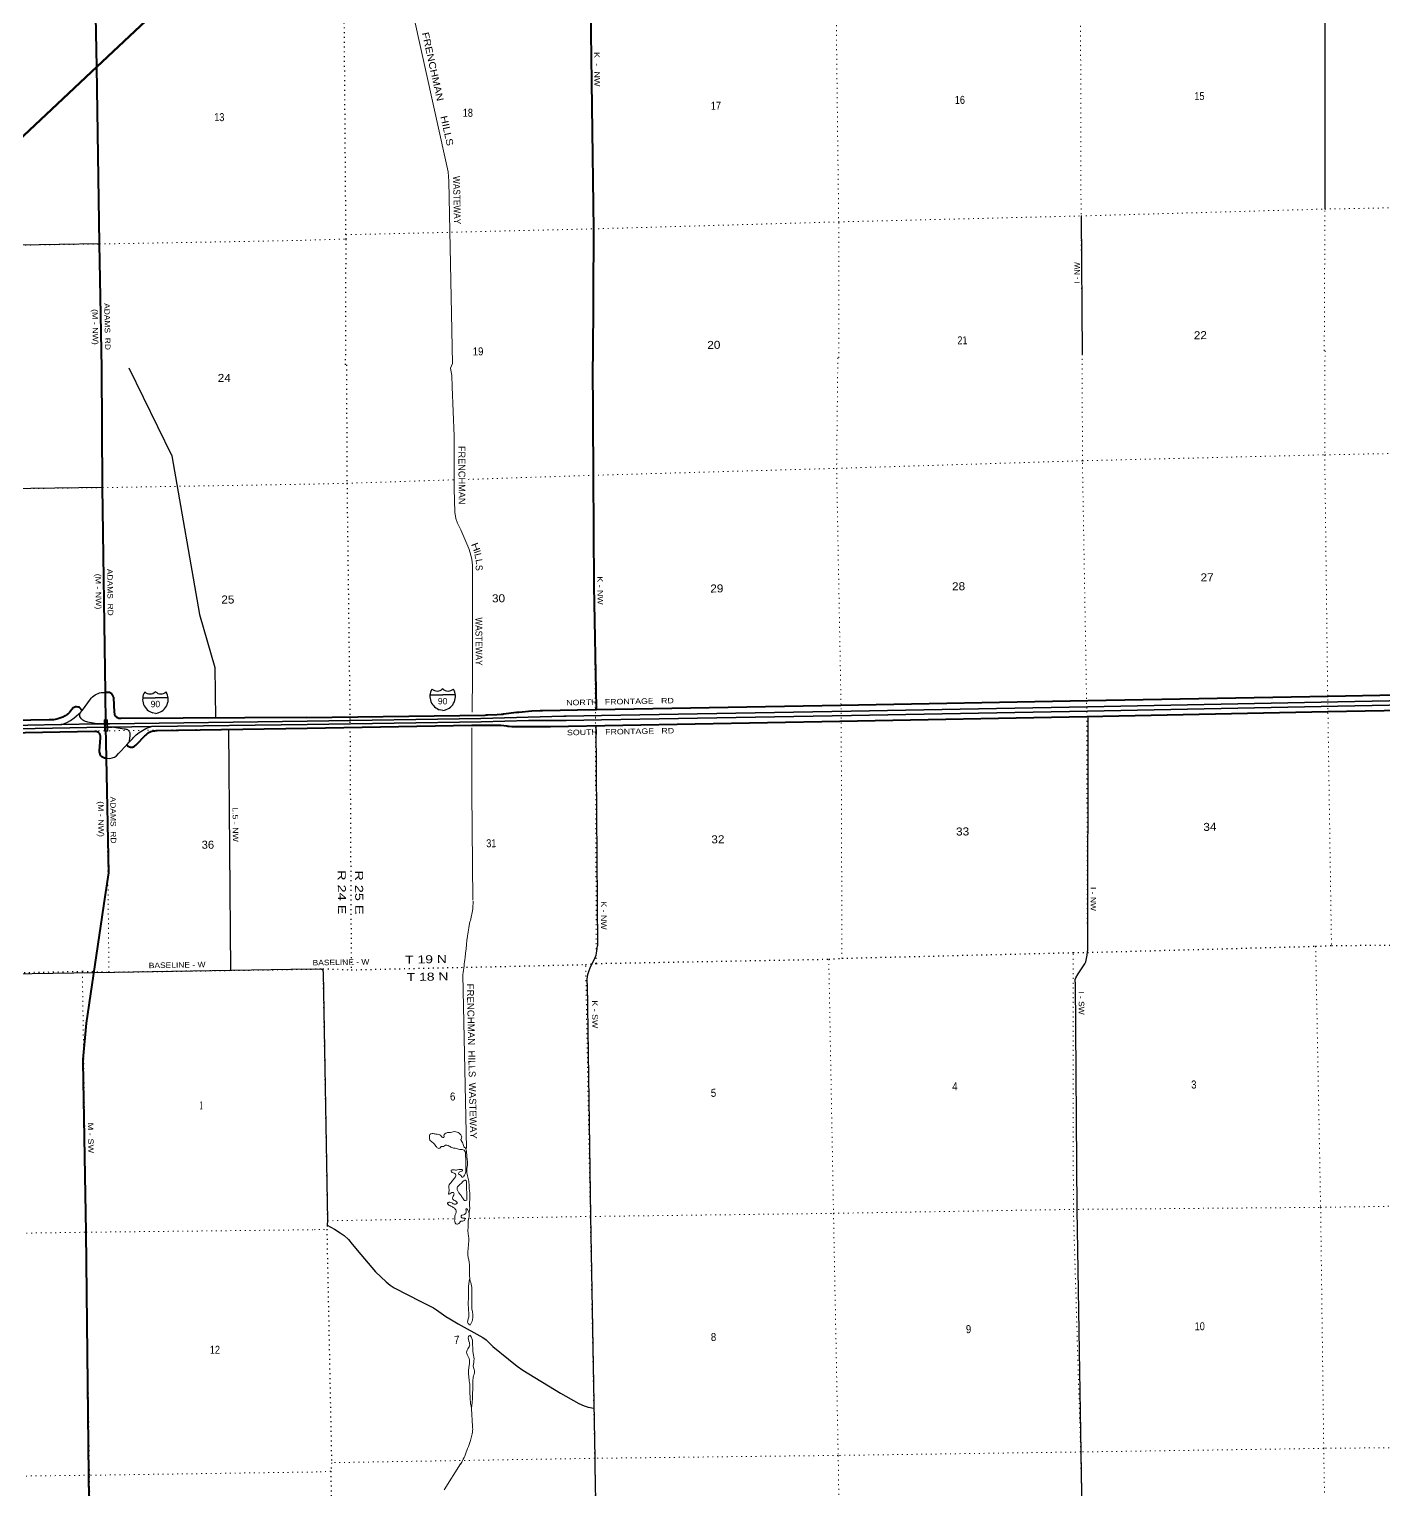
# Model space of a CAD drawing. Header units: feet. Extents: x 248627 to 501257, y -181930 to 5472.
# Drawn here: x 306705 to 336318, y -159945 to -128002 of the extents above; entities that cross this region are included whole.
import ezdxf
from ezdxf.enums import TextEntityAlignment as Align

# ---------------------------------------------------------------- set-up
doc = ezdxf.new("R2010")
doc.units = ezdxf.units.FT
doc.header["$LTSCALE"] = 70
doc.linetypes.add('DOTTED', pattern=[1.5, 0.3, -1.2])
doc.linetypes.add('MEDIUM_DASHED', pattern=[4.5, 3, -1.5])
for name, color, linetype, lineweight in [('15', 7, 'Continuous', 25), ('18', 7, 'Continuous', 35), ('19', 7, 'Continuous', 25), ('23', 7, 'Continuous', 70), ('26', 7, 'Continuous', 40), ('27', 7, 'Continuous', 40), ('29', 7, 'Continuous', 25), ('39', 7, 'Continuous', 13), ('41', 7, 'MEDIUM_DASHED', 13), ('55', 7, 'Continuous', 13), ('6', 7, 'DOTTED', 25), ('7', 7, 'DOTTED', 13)]:
    doc.layers.add(name, color=color, linetype=linetype, lineweight=lineweight)
doc.layers.add('30', color=7, linetype='Continuous')

msp = doc.modelspace()

# ---------------------------------------------------------------- linework, layer by layer
at = {"layer": '15'}
for p, q in [((315740.46, -142426.75), (315743.36, -142423.84)), ((315746.53, -142426.22), (315743.1, -142423.84)), ((309187.7, -142622.26), (309464.11, -142622.26)), ((309460.41, -142490.79), (309463.31, -142487.88)), ((309466.48, -142490.26), (309463.05, -142487.88)), ((315467.75, -142558.22), (315744.16, -142558.22)), ((309464.11, -142967.84), (309400.22, -142949.88)), ((309463.58, -142968.1), (309527.21, -142949.36)), ((315744.16, -142903.8), (315680.27, -142885.84)), ((315743.63, -142904.06), (315807.26, -142885.32))]:
    msp.add_line(p, q, dxfattribs=at)
for points in [[(309739.47, -142622.26), (309463.58, -142622.26), (309464.11, -142622.26)], [(316019.52, -142558.22), (315743.63, -142558.22), (315744.16, -142558.22)]]:
    msp.add_lwpolyline(points, dxfattribs=at)
for centre, radius, start, end in [((315770.38, -142593.32), 306.13, 148.44436, 254.43383), ((315621.78, -142310.72), 165.66, 227.34346, 315.81205), ((315865.47, -142310.72), 165.66, 224.18761, 312.69374), ((315716.87, -142593.32), 306.13, 283.08086, 31.62486), ((309490.33, -142657.36), 306.13, 148.44436, 254.43383), ((309341.73, -142374.76), 165.66, 227.34218, 315.81159), ((309585.42, -142374.76), 165.66, 224.18763, 312.69375), ((309436.82, -142657.36), 306.13, 283.08086, 31.62486)]:
    msp.add_arc(centre, radius, start, end, dxfattribs=at)
at = {"layer": '18'}
for p, q in [((307397.34, -143211.21), (308207.04, -143195.87)), ((308207.04, -143195.87), (308380.27, -143192.59))]:
    msp.add_line(p, q, dxfattribs=at)
for points in [[(312778, -143132.94), (316580.28, -143074.84), (318391.64, -143029.15), (318416.64, -143028.52), (318441.64, -143027.88), (319212.95, -143008.43), (324676.07, -142916.9), (329839.29, -142817.86), (335310.21, -142710.1), (341312.2, -142596.23), (342263.41, -142585.18), (344051.72, -142561.58)], [(312779.04, -143207.93), (316581.8, -143149.83), (317621.67, -143123.6), (317647.07, -143122.96), (317671.67, -143122.95), (318395.41, -143122.68), (318420.41, -143123.45), (318445.41, -143122.82), (319214.94, -143103.41), (324677.78, -143011.88), (329841.14, -142912.84), (335312.05, -142805.08), (341313.65, -142691.22), (342233.58, -142680.53), (342258.58, -142680.93), (342283.58, -142679.95), (342979.31, -142652.55), (343004.32, -142651.57), (343029.31, -142651.25), (343054.58, -142650.93)], [(293230.7, -143813.39), (293350, -143770.8), (293619.86, -143674.45), (293643.12, -143666.14), (293669.86, -143658.73), (293671.8, -143658.19), (294020.99, -143582.32), (294349.96, -143546.25), (294375.53, -143543.44), (294399.96, -143543.11), (294708.88, -143538.89), (297774.92, -143482.54), (303063.75, -143368.33), (308346.13, -143268.25), (308381.71, -143267.58)], [(294618.68, -143465.11), (294707.68, -143463.9), (297773.42, -143407.55), (303062.23, -143293.35), (307397.34, -143211.21)], [(308380.27, -143192.59), (308416.95, -143191.89), (308469.93, -143190.89), (312778, -143132.6)], [(308381.71, -143267.58), (308471.34, -143265.88), (308520.95, -143265.22)], [(308520.95, -143265.22), (309378.53, -143253.86), (312779.05, -143208.82)]]:
    msp.add_lwpolyline(points, dxfattribs=at)
at = {"layer": '19'}
msp.add_line((308835.9, -143653.92), (308892.12, -143593.77), dxfattribs=at)
for points in [[(307864.61, -142900.54), (307893.66, -142864.4), (308023.42, -142681.05), (308041.11, -142656.05), (308061.57, -142631.05), (308061.83, -142630.71), (308086.69, -142603.98), (308114.2, -142579.99), (308144.07, -142559.01), (308175.98, -142541.27), (308209.56, -142526.96), (308244.45, -142516.23), (308280.27, -142509.22), (308290.56, -142508.3), (308315.02, -142506.12), (308340.56, -142506.42), (308344.27, -142506.46), (308370.02, -142506.34)], [(307397.34, -143211.21), (307419.05, -143204.9), (307474.93, -143186.81), (307541.32, -143157.45), (307604.27, -143121.32), (307638.1, -143096.87), (307660.4, -143080.76), (307688.1, -143058.56), (307784.7, -142980.99), (307823.66, -142945.16)], [(308207.04, -143195.87), (308180.89, -143191.25), (307988.99, -143157.29), (307964.34, -143152.93), (307938.99, -143145.45), (307920.5, -143138.08), (307899.96, -143127.29), (307880.66, -143114.42), (307862.8, -143099.59), (307846.6, -143082.98), (307844.78, -143080.68), (307825.09, -143054.23), (307815.13, -143030.68), (307812.86, -143022.19), (307810.99, -143010.33), (307810.37, -142998.35), (307811, -142986.36), (307812.88, -142974.51), (307815.99, -142962.92), (307820.3, -142951.71), (307823.66, -142945.16)], [(307823.66, -142945.16), (307825.61, -142943.36), (307864.61, -142900.54)], [(308892.12, -143593.77), (308895.31, -143569.22), (308911.34, -143445.79), (308911.83, -143443.47), (308913.51, -143432.02), (308913.98, -143420.45), (308913.25, -143408.89), (308911.3, -143397.48), (308908.18, -143386.33), (308903.91, -143375.57), (308898.53, -143365.31), (308892.12, -143355.68), (308884.73, -143346.76), (308876.45, -143338.67), (308867.37, -143331.49), (308857.58, -143325.29), (308847.21, -143320.15), (308836.35, -143316.13), (308827.11, -143313.77), (308808.52, -143311.79), (308777.11, -143306.71), (308555.31, -143270.79), (308520.95, -143265.22)], [(308892.12, -143593.77), (308960.52, -143520.58), (308980.88, -143498.8), (309008.96, -143470.58), (309043.93, -143435.45), (309109.74, -143381.91), (309180.79, -143335.54), (309256.3, -143296.85), (309335.43, -143266.27), (309366.52, -143257.32), (309378.53, -143253.86)], [(308394.72, -143946.31), (308463.34, -143948.71), (308490.54, -143945.96), (308517.3, -143940.38), (308543.33, -143932.03), (308568.35, -143921.01), (308592.08, -143907.43), (308612.47, -143892.73), (308614.08, -143891.29), (308659.45, -143842.73), (308835.9, -143653.92)]]:
    msp.add_lwpolyline(points, dxfattribs=at)
at = {"layer": '23'}
for p, q in [((308180.35, -128826.78), (312525.06, -124744.79)), ((301061.84, -135512.6), (308180.35, -128826.78))]:
    msp.add_line(p, q, dxfattribs=at)
at = {"layer": '26'}
msp.add_line((308380.27, -143192.59), (308370.02, -142506.34), dxfattribs=at)
for points in [[(318895.69, -121667.71), (318969.63, -127005.6), (319037.74, -132371.53), (319023.7, -135266.95)], [(308180.35, -128826.78), (308155.48, -127337.83), (308137.65, -122050.37)], [(308291.92, -135415.05), (308245.04, -132698.74), (308180.35, -128826.78)], [(308370.02, -142506.34), (308305.74, -138014.83), (308291.92, -135415.05)], [(319104.45, -142879.15), (319103.74, -142842.13), (319052.27, -140175.81), (319040.56, -137755.71), (319023.7, -135266.94)], [(319104.45, -142879.15), (324448.78, -142785.46), (329849.36, -142682.8), (335103.16, -142586.41), (340372.99, -142485.74), (344049.43, -142410.67)], [(312776.97, -143057.88), (308715.77, -143079.35), (308691.34, -143079.43), (308665.77, -143075.6), (308662.46, -143074.84), (308650.21, -143070.64), (308638.47, -143065.19), (308627.36, -143058.54), (308617, -143050.77), (308607.52, -143041.95), (308599.01, -143032.2), (308591.56, -143021.6), (308585.26, -143010.29), (308580.18, -142998.38), (308580.16, -142998.3), (308574, -142973.79), (308572.51, -142948.3), (308553.21, -142619.81), (308551.99, -142613.56), (308548.15, -142599.55), (308542.86, -142586.01), (308536.18, -142573.1), (308528.19, -142560.96), (308518.98, -142549.72), (308508.64, -142539.5), (308497.29, -142530.42), (308485.06, -142522.58), (308472.07, -142516.06), (308458.47, -142510.93), (308444.41, -142507.26), (308394.27, -142506.65), (308370.02, -142506.34)], [(307864.61, -142900.54), (307804.98, -142838.35), (307786.65, -142829.72), (307772.63, -142825.4), (307739.21, -142822.17), (307719.81, -142824.32), (307702.56, -142829.72), (307684.23, -142837.27), (307669.14, -142846.98), (307607.69, -142918.91), (307587.41, -142942.81), (307561.26, -142967.91), (307547.09, -142980.96), (307537.56, -142988.05), (307512.76, -143006.5), (307487.56, -143020.42), (307441.68, -143044.57), (307375.69, -143070.92), (307307.3, -143090.22), (307237.27, -143102.27), (307191.37, -143105.29), (307177.66, -143106.2), (307141.37, -143106.84), (303546.83, -143170.39)], [(312776.97, -143057.88), (316675.48, -143000.71), (316700.48, -142999.53), (316725.48, -142998.73), (316936.7, -142991.98), (317025.77, -142982.16), (317060.31, -142978.36), (317075.77, -142976.42), (317361.28, -142940.55), (317371.35, -142939.28), (317411.28, -142935.18), (317691.45, -142906.42), (317878.63, -142903.93), (317904.08, -142903.59), (317928.63, -142903.09), (319078.25, -142879.61), (319104.45, -142879.15)], [(312780.16, -143289.53), (316383.73, -143222.41), (316701.43, -143219.41), (316727.7, -143219.16), (316751.43, -143219.71), (317011.9, -143225.73), (317146.2, -143239.87), (317171.2, -143242.31), (317196.2, -143244.89), (317254.19, -143250.87), (317281.56, -143251.34), (317321.4, -143252.04), (317331.56, -143252.06), (317618.21, -143252.77), (317643.21, -143253.41), (317668.21, -143253.29), (318048.37, -143251.44), (318074.81, -143251.31), (318098.37, -143250.89), (324429.83, -143136.11), (329822.34, -143031.56), (335094.12, -142926.84), (340424.3, -142825.25)], [(308394.72, -143946.31), (308383.44, -143946.32), (308367.3, -143944.84), (308351.4, -143941.68), (308335.92, -143936.88), (308321.03, -143930.48), (308306.88, -143922.57), (308295.45, -143914.48), (308270.16, -143890.35), (308259.14, -143865.63), (308253.99, -143851.51), (308248.36, -143829.01), (308245.11, -143806.05), (308244.28, -143782.88), (308260.39, -143503.05), (308261.84, -143477.93), (308261.76, -143453.05), (308261.58, -143451.03), (308259.52, -143440.57), (308256.38, -143430.38), (308252.18, -143420.58), (308246.99, -143411.27), (308240.85, -143402.55), (308233.83, -143394.53), (308226.02, -143387.28), (308217.49, -143380.89), (308208.33, -143375.42), (308198.66, -143370.94), (308192.59, -143368.87), (308166.99, -143363.74), (308142.59, -143364.17), (303552.27, -143445.34)], [(308394.72, -143946.31), (308381.71, -143267.58), (308380.27, -143192.59)], [(308835.9, -143653.92), (308846.27, -143665.41), (308856.6, -143674.58), (308867.84, -143682.62), (308879.85, -143689.45), (308892.51, -143694.98), (308905.68, -143699.16), (308919.21, -143701.93), (308932.96, -143703.28), (308946.78, -143703.19), (308960.51, -143701.65), (308974, -143698.68), (308987.11, -143694.32), (308999.69, -143688.61), (309009.18, -143683.04), (309039.19, -143658.19), (309058.54, -143638.33), (309233.3, -143458.95), (309250.91, -143440.88), (309283.3, -143410.91), (309305.67, -143393.87), (309332.24, -143377.72), (309360.36, -143364.43), (309389.71, -143354.15), (309419.98, -143347), (309450.83, -143343.05), (309454.06, -143342.98), (309479.06, -143340.53), (309504.06, -143340), (312780.16, -143289.53)], [(308081.5, -164945.84), (308081.47, -164943.9), (308011.05, -159627.16), (307948.62, -154308.25), (307887.33, -150585.86), (307886.61, -150542.44), (307887.21, -150535.86), (307959.29, -149740.45), (308363.49, -146979.86), (308445.59, -146451.06), (308394.72, -143946.31)]]:
    msp.add_lwpolyline(points, dxfattribs=at)
at = {"layer": '29'}
for p, q in [((329699.29, -132085.6), (329724.63, -135114.24)), ((329848.58, -143037.2), (329842.11, -148167.81)), ((311058.22, -143312.02), (311104, -148588.05)), ((319089.6, -143237.85), (319128.73, -148051.64)), ((312852.61, -148556.39), (313060.21, -148550.43))]:
    msp.add_line(p, q, dxfattribs=at)
for points in [[(334900.67, -118591.16), (334919.24, -121286.08), (334980.6, -124102.85), (335025.4, -126258.39), (335031, -126609.66), (335031.71, -131935.17)], [(308245.04, -132698.74), (302942.8, -132779.8), (300326.6, -132808.62), (300247.53, -122160.74)], [(308882.77, -135407.02), (309821, -137331.05), (310424, -140802.05), (310760, -141963.05), (310778.47, -143069.59)], [(298260.85, -138157.67), (303062.45, -138091.92), (308311.77, -138014.72)], [(318903.52, -148874.6), (318904.7, -148777.81), (318917.96, -148678.34), (318944.47, -148589.92), (318970.98, -148532.45), (319074.82, -148302.55), (319099.12, -148249.5), (319107.96, -148209.71), (319116.79, -148161.08), (319128.73, -148051.64)], [(329574.45, -148842.41), (329574.55, -148782.26), (329583.39, -148749.1), (329638.62, -148662.89), (329784.43, -148444.06), (329806.53, -148397.63), (329821.99, -148326.9), (329833.04, -148251.74), (329842.11, -148167.81)], [(312852.62, -148556.6), (308129, -148638.05), (303135, -148719.05), (297819, -148775.05), (292503, -148862.05), (291950, -148856.05), (289124, -148940.05), (287699, -148954.05)], [(313060.21, -148550.43), (313079.81, -148552.35), (313094.93, -148555.92), (313105.31, -148560.66), (313115.09, -148570.16), (313121.33, -148582.62), (313124.58, -148596.26), (313128.06, -148631.47)], [(313128.06, -148631.47), (313222.58, -154053.81), (313221.55, -154156.37), (313375.76, -154244.63)], [(329574.45, -148842.41), (329609.85, -153811.31), (329696.56, -159119.71), (329785.24, -164426.06), (329874.2, -169750.53), (329909.47, -173489.15), (329937.9, -174457.23), (329954.48, -175032.85), (329950.59, -175177.89), (329935.52, -175518.41), (329928.69, -175601.07), (329895.77, -175823.06)], [(318903.52, -148874.6), (318972.86, -153961.77), (319069.53, -159263.97), (319071.77, -159414.96), (319162.51, -164588.39), (319254.89, -169872.54), (324527.3, -169810.09), (329871.98, -169736.47)], [(313375.76, -154244.63), (313505.67, -154323.96), (313589.62, -154383.65), (313686.3, -154474.28), (313768.58, -154571.54), (313951.41, -154801.43), (314278.39, -155181.64), (314505.39, -155398.27), (314595.97, -155471.22), (314684.91, -155526.48), (315268.17, -155827.11), (315542.12, -155968.58), (315605.64, -156006.16), (315816.08, -156154.26), (315899.48, -156209.53), (316081.2, -156313.42), (316620.27, -156614.04), (316691.53, -156667.1), (316841.2, -156808.57), (317185.86, -157091.51), (317372, -157241.84), (317495.16, -157330.25), (318317.03, -157834.24), (318723.54, -158055.29), (318838.98, -158111.67), (318921.83, -158137.09), (319051.2, -158162.84)]]:
    msp.add_lwpolyline(points, dxfattribs=at)
at = {"layer": '39'}
for p, q in [((316184.53, -148682.57), (316264.98, -152482.92)), ((316263.59, -153203.79), (316271.6, -153608.39)), ((316371.5, -158177.62), (316395.21, -158555.8)), ((316133.78, -159379.31), (315779.98, -159942.47))]:
    msp.add_line(p, q, dxfattribs=at)
for points in [[(314253.34, -123236.88), (314258.63, -123241.91), (314278.92, -123273.34), (314288.73, -123310.17), (314296.09, -123342.09), (314289.83, -123402.84), (314232.29, -123631.82), (314231.14, -123695.17), (314260.44, -123876.25), (315863.67, -131117.41), (315879.04, -131326.76), (315961.93, -135312.61)], [(315961.93, -135312.61), (315917.47, -135411.34), (315942.07, -135578.09), (315953.78, -135825.57), (315991.87, -136902.24), (315994.82, -138051.93), (316006.48, -138567.22)], [(316006.48, -138567.22), (316031.61, -138703.62), (316068.55, -138807.41), (316142.43, -138952.41), (316314.39, -139361.22), (316347, -139457.08), (316372.58, -139560.85), (316387.35, -139646.33)], [(316387.35, -139646.33), (316392.47, -139737.13), (316397.93, -141766.8), (316399.31, -142131.24), (316387.02, -142937.79)], [(316381.84, -143278.1), (316377.89, -143537.02), (316380.99, -144696.77), (316401.81, -147052.31)]]:
    msp.add_lwpolyline(points, dxfattribs=at)
for points in [[(316410.15, -147072.31), (316393.17, -147284), (316332.89, -147560.77), (316235.21, -148301.24), (316182.43, -148676.56)], [(316266.91, -152476.85), (316236.52, -152463.22), (316212.21, -152451.51), (316201.64, -152417.44), (316182.79, -152367.39), (316166.11, -152327.38), (316143.38, -152287.45), (316153.11, -152265.15), (316150.06, -152194.73), (316127.48, -152164.87), (316082.72, -152131.32), (315973.83, -152114.86), (315911.65, -152127.9), (315833.33, -152137.15), (315793.39, -152157.89), (315767.72, -152190.5), (315778.35, -152228.6), (315748.32, -152239.12), (315701.46, -152199.57), (315658.86, -152176.06), (315594.32, -152164.96), (315513.71, -152156.13), (315465.7, -152174.98), (315452.42, -152229.55), (315465.48, -152295.8), (315534.76, -152355.14), (315596.18, -152426.69), (315645.2, -152476.28), (315679.4, -152475.76), (315711.05, -152439.03), (315763.29, -152434.21), (315807.18, -152409.37), (315861.61, -152416.6), (315946.78, -152461.61), (316013.4, -152476.7), (316118.38, -152501.27), (316213.19, -152517.94), (316240, -152561.83), (316242.87, -152620.18), (316248.12, -152702.66), (316247.24, -152779.18), (316250.36, -152853.64), (316249.72, -152946.27), (316244.73, -153016.82), (316207.52, -153085.85), (316185.75, -153110.34), (316153.27, -153090.71), (316136.76, -153062.77), (316090.17, -153041.33), (316117.59, -152990.57), (316165.71, -152979.77), (316177.42, -152955.43), (316128.88, -152938.05), (316070.69, -152949.01), (315974.11, -152948.47), (315931.96, -152955.15), (315934.48, -152989.34), (316011.54, -153030.45), (316032.46, -153084.5), (315997, -153135.38), (315925.9, -153225.06), (315898.16, -153253.67), (315879.26, -153336.52), (315884.33, -153406.92), (315875.38, -153481.55), (315943.26, -153446.29), (315983.46, -153443.66), (315984.36, -153504.05), (315966.82, -153542.58), (315961.26, -153574.88), (316006.14, -153616.48), (316061.32, -153674.03), (316029.49, -153698.67), (315958.76, -153677.61), (315882, -153656.63), (315852.06, -153673.2), (315901.2, -153730.84), (315976.2, -153767.95), (316019.03, -153807.57), (316040.1, -153871.68), (316018.84, -153930.4), (316006.34, -154037.3), (316015.43, -154107.64), (316050.04, -154135.3), (316109.94, -154104.18), (316137.66, -154073.56), (316217.88, -154056.22), (316229.29, -154011.75), (316174.86, -154004.53), (316145.92, -153952.62), (316195.91, -153931.72), (316241.79, -153904.84), (316254.89, -153838.19), (316258.28, -153795.86), (316274.49, -153803.66), (316290.94, -153827.57), (316319.14, -153889.55)], [(316244.87, -152483.23), (316261.77, -152537.34), (316271.21, -152631.83), (316280.66, -152726.32), (316284.46, -152847.08), (316270.37, -152982.2), (316296.39, -153108.65), (316316.28, -153229.16), (316323.15, -153285.44), (316326.32, -153363.92), (316340.96, -153536.86), (316334.02, -153611.47), (316329.86, -153738.38), (316334.84, -153802.74), (316327.33, -153839.1), (316319.36, -153980.17), (316302.45, -154060.97), (316298.47, -154199.96), (316295.91, -154298.67), (316309.59, -154407.19), (316313.15, -154511.84), (316297.65, -154687.26), (316293.67, -154826.25), (316315.1, -154914.52), (316328.44, -155135.81), (316331.52, -155208.25), (316339.55, -155343.03), (316375.87, -155485.44), (316380.15, -155638.4), (316381.13, -155704.84), (316383.32, -155988.71), (316398.97, -156230.1), (316342.44, -156346.1)], [(316271.6, -153608.39), (316221.43, -153617.21), (316188.68, -153579.46), (316157.73, -153527.58), (316108.47, -153461.88), (316075.42, -153404), (316060.45, -153343.82), (316085.97, -153301.14), (316127.68, -153264.26), (316161.39, -153231.53), (316195.05, -153194.77), (316228.95, -153174.12), (316253.24, -153183.81), (316263.5, -153197.75)], [(316329.41, -155337.15), (316306.36, -155546.91), (316306.76, -155710), (316303, -155863.09), (316311.54, -156032.09), (316313.48, -156162.94), (316301.57, -156310.12), (316339.14, -156336.22)], [(316339.14, -156570.25), (316309.77, -156591.89), (316329.99, -156734.54), (316325.18, -156817.17), (316268.28, -156914.69), (316293.88, -157012.96), (316322.91, -157070.91), (316321.24, -157230.01), (316310.05, -157425.49), (316326.28, -157570.22), (316338.19, -157694.88), (316335.36, -157775.46), (316345.7, -157930.35), (316351.39, -158043.02), (316368.83, -158133.36), (316377.5, -158175.51)], [(316339.14, -156560.36), (316382.84, -156635.07), (316399.1, -156781.81), (316411.81, -156960.82), (316428.34, -157125.68), (316414.39, -157270.87), (316441.92, -157363.07), (316424.8, -157429.78), (316406.32, -157540.81), (316406.16, -157665.65), (316398.22, -157808.73), (316394.24, -157947.73), (316385.86, -158060.61), (316371.5, -158177.62)], [(316395.21, -158555.8), (316400.21, -158622.17), (316384.05, -158753.3), (316351.55, -158868.57), (316289.75, -159042.68), (316227.8, -159206.72), (316159.37, -159340.66), (316135.82, -159381.29)]]:
    msp.add_spline(points, degree=3, dxfattribs=at)
at = {"layer": '55'}
for p, q in [((308417.89, -143104.07), (308422.57, -143354.03)), ((308422.57, -143354.03), (308347.59, -143355.43))]:
    msp.add_line(p, q, dxfattribs=at)
msp.add_lwpolyline([(308347.59, -143355.43), (308342.91, -143105.48), (308417.89, -143104.07)], dxfattribs=at)
msp.add_lwpolyline([(308410.04, -143112.21), (308351.05, -143113.32), (308355.43, -143347.28), (308414.42, -143346.18)], close=True, dxfattribs=at)
at = {"layer": '6'}
for points in [[(313622.45, -135342.11), (313632.39, -132590.06), (313629.31, -132497.02), (313588.94, -127286.43), (313586.25, -127163.67), (313558.2, -121995.28), (313543.09, -121810.19), (313508, -116458.69), (313444.77, -111121.41), (313430.31, -105860.38), (313375.14, -100521.05), (313297.9, -95199.94), (313255.79, -89996.45)], [(313639.09, -135341.89), (313651.14, -137932.7), (313716.38, -143150.82), (313744.41, -148572.87)], [(312853.33, -148556.38), (313126.38, -148548.09), (313744.41, -148572.87), (318869.18, -148458.32), (319102.22, -148434.62), (324185.04, -148340.84), (324474.46, -148320.31), (329526.66, -148196.8), (329838.44, -148192.03), (334828.11, -148057.39), (335173.94, -148042.04), (340130.84, -148004.55), (340474.63, -147987.22), (344133.11, -147920.3)], [(286444.02, -148931.46), (286644.33, -148928.73), (287220.45, -148919.37), (291942.18, -148864.65), (292496.97, -148851.71), (297257.72, -148780.1), (297826.5, -148762.87), (302537.47, -148716.38), (303128.49, -148704.74), (307866.57, -148605.41), (308448.13, -148624.14), (312857.04, -148557.44)], [(313126.38, -148548.09), (313224.2, -154063.71), (313210.82, -154247.15), (313314.63, -159351.92), (313297.29, -159539.44), (313381.28, -164664.65), (313373.84, -164841.95), (313449.7, -169961.25), (313454.72, -170164.54), (313539.48, -174774.98)]]:
    msp.add_lwpolyline(points, dxfattribs=at)
at = {"layer": '7'}
for p, q in [((312633.41, -132621.32), (313632.39, -132590.06)), ((308346.95, -143346.02), (308155.37, -143348.85)), ((308448.13, -148624.14), (308386.81, -143106.47)), ((312780.16, -143289.53), (308421.31, -143344.87)), ((312931.82, -154256.33), (313210.82, -154247.15)), ((313226.91, -154060.96), (316009.04, -154015.86)), ((313297.29, -159539.44), (313003.46, -159554.46))]:
    msp.add_line(p, q, dxfattribs=at)
for points in [[(318559.52, -89450.06), (318557.4, -89795.84), (318582.04, -95065.83), (318691.51, -100384.78), (318811.01, -105697.63), (318817.73, -111017.07), (318822.24, -116302.3), (318895.69, -121667.71), (318971.06, -127014.99), (319036.39, -132368.36), (319023.7, -135266.95)], [(324403.15, -135190.82), (324401.17, -132241.92), (324337.91, -126898.6), (324238.33, -121545.4), (324201.05, -116161.7), (324140.21, -110892.84), (324116.27, -105763.41)], [(329547.21, -115407.2), (329552.3, -116141.99), (329598.96, -121396.83), (329686.59, -126776.26), (329699.29, -132085.6), (329724.63, -135114.24)], [(308291.92, -135415.05), (308245.04, -132698.74), (308155.48, -127337.83), (308137.65, -122050.37), (308054.37, -116574.54)], [(335016.35, -135036.86), (335031.71, -131935.17), (335029.14, -126637.85), (334917.48, -121284.7), (334908.95, -118216.22)], [(313629.31, -132497.02), (319036.39, -132368.36), (324399.01, -132215.76), (329699.29, -132085.6), (335031.71, -131935.17), (340376.48, -131834.98), (341091.37, -131822.37)], [(295110.44, -132867.94), (297628.15, -132840.89), (302942.8, -132779.8), (308245.04, -132698.74), (312633.41, -132621.32)], [(329838.44, -148192.03), (329823.79, -142858.37), (329729.42, -137439.34), (329724.63, -135114.24)], [(335033.16, -135036.61), (335026.99, -137310.06), (335093.45, -142745.63), (335173.94, -148042.04)], [(308386.81, -143106.47), (308307.99, -138026.86), (308291.92, -135415.05)], [(319102.22, -148434.62), (319083.01, -143064.78), (319034.55, -137757.81), (319023.7, -135266.95)], [(324382.53, -135191.1), (324355.94, -137606.02), (324455.28, -142952.49), (324472.81, -148394.64)], [(316300.24, -137846.64), (319034.55, -137757.81), (324355.94, -137606.02), (329729.42, -137439.34), (335026.99, -137310.06), (340371.22, -137206.25), (342752.62, -137152.59)], [(287043.05, -138326.88), (287127.45, -138323.2), (292358.4, -138232.27), (297690.38, -138165.51), (303018.3, -138096.82), (308307.99, -138026.86), (312711.86, -137953.09)], [(312711.86, -137953.09), (313651.14, -137932.7), (316042.57, -137855.01)], [(329799.2, -164417.79), (329690.49, -159117.78), (329531.4, -153812.51), (329526.66, -148196.8)], [(334828.11, -148057.39), (334936.87, -153768.16), (335004.91, -159038.59), (335095.81, -164359), (335170.39, -169663.56), (335257.27, -174984.04), (335329.57, -180270.51)], [(319305.65, -174087.32), (319236.84, -169876.84), (319156.41, -164584.45), (319067.4, -159255.95), (318970.94, -153967.84), (318869.18, -148458.32)], [(324185.04, -148340.84), (324287.51, -153898.68), (324390.1, -159192.74), (324474.64, -164491.1), (324545.28, -169801.76), (324625.86, -175104.21), (324654.8, -177731.7)], [(308337.04, -181221.52), (308316.09, -180853.42), (308219.69, -175545.24), (308165.26, -170224.16), (308103.23, -164925.37), (308021.1, -159626.97), (307952.72, -154312.2), (307866.57, -148605.41)], [(316231.81, -154012.25), (318970.94, -153967.84), (324287.51, -153898.68), (329531.4, -153812.51), (334936.87, -153768.16), (340253.24, -153684.91), (344218.91, -153610.85)], [(288406.04, -154575.97), (292009.83, -154551.68), (297317.53, -154477.35), (302653.18, -154392.41), (307952.72, -154312.2), (312928.02, -154257.65)], [(344299.76, -158953.56), (340317.73, -158987.61), (335004.91, -159038.59), (329690.49, -159117.78), (324390.1, -159192.74), (319067.4, -159255.95), (313314.63, -159351.92)], [(313002.72, -159554.43), (308021.1, -159626.97), (302729.28, -159690.92), (297395.88, -159787.9), (292083.14, -159912.63), (286787.89, -159904.22), (285560.81, -159914.37)]]:
    msp.add_lwpolyline(points, dxfattribs=at)

# ---------------------------------------------------------------- texts
at = {"layer": '15'}
for p in [(309463.22, -142830.37), (315743.27, -142766.33)]:
    msp.add_text('90', height=140, dxfattribs=at).set_placement(p, align=Align.CENTER)
at = {"layer": '27'}
for s, rotation, width, p in [('K  -  NW', 270.6, 1.25, (319054.61, -128499.67)), ('(M - NW)', 271.147, 1.2, (308081.11, -134123.82)), ('ADAMS  RD', 271.147, 1.15, (308343.39, -133992.61)), ('ADAMS  RD', 270.889, 1.15, (308407.07, -139804.17)), ('(M - NW)', 270.889, 1.2, (308151.46, -139910.74)), ('K - NW', 270.523, 1.2, (319124.73, -139967.46)), ('NORTH   FRONTAGE   RD', 1.17, 1.2, (318444.54, -142790.95)), ('SOUTH   FRONTAGE   RD', 1.039, 1.2, (318462.44, -143444.53)), ('(M - NW)', 270.625, 1.2, (308210.03, -144886.36)), ('ADAMS  RD', 270.625, 1.15, (308476.24, -144785.32)), ('M - SW', 270.865, 1.25, (307986.56, -151916.12))]:
    msp.add_text(s, height=120, rotation=rotation, dxfattribs=dict(at, width=width)).set_placement(p)
at = {"layer": '30'}
msp.add_text('I - NW', height=120, rotation=89.392, dxfattribs=at).set_placement((329673.52, -133333.26), align=Align.CENTER)
for s, rotation, width, p in [('L.5 - NW', 270.625, 1.2, (311149.54, -145016.38)), ('I - NW', 269.928, 1.15, (329908.37, -146762.19)), ('K - NW', 269.928, 1.2, (319207.35, -147073.82)), ('BASELINE - W', 0.996, 1.15, (309319.42, -148537.67)), ('BASELINE - W', 0.996, 1.15, (312900.78, -148477.7)), ('I - SW', 270.408, 1.15, (329645.87, -149042.1)), ('K - SW', 270.408, 1.2, (319011.59, -149242.44))]:
    msp.add_text(s, height=120, rotation=rotation, dxfattribs=dict(at, width=width)).set_placement(p)
at = {"layer": '39'}
for s, rotation, width, p in [('H', 291.314, 1.3, (316396.04, -139351.75)), ('L', 283.843, 1.1, (316448.59, -139537.79)), ('S', 273.227, 0.95, (316466.59, -139785.5))]:
    msp.add_text(s, height=150, rotation=rotation, dxfattribs=dict(at, width=width)).set_placement(p, align=Align.CENTER)
for s, rotation, p in [('I', 288.789, (316430.56, -139454.3)), ('L', 279.806, (316470.23, -139656.73))]:
    msp.add_text(s, height=150, rotation=rotation, dxfattribs=at).set_placement(p, align=Align.CENTER)
at = {"layer": '41'}
for s, rotation, width, p in [('FRENCHMAN     HILLS', 282.484, 1.2, (315289.29, -128083.9)), ('WASTEWAY', 271.191, 0.9, (315970.26, -131214.14)), ('FRENCHMAN  HILLS  WASTEWAY', 271.213, 1.05, (316271.62, -148876.93))]:
    msp.add_text(s, height=150, rotation=rotation, dxfattribs=dict(at, width=width)).set_placement(p)
msp.add_text('FRENCHMAN', height=150, rotation=270.147, dxfattribs=at).set_placement((316089.54, -137756.43), align=Align.CENTER)
at = {"layer": '41', "width": 0.9}
msp.add_text('WASTEWAY', height=150, rotation=270.286, dxfattribs=at).set_placement((316461.57, -141393.04), align=Align.CENTER)
at = {"layer": '6'}
for s, rotation, width, p in [('R 24 E', 270.296, 1.35, (313449.93, -146394.35)), ('R 25 E', 270.296, 1.35, (313828.54, -146399.2)), ('T 19 N', 1.28, 1.3, (314924.78, -148441.14)), ('T 18 N', 1.28, 1.3, (314959.03, -148821.35))]:
    msp.add_text(s, height=175, rotation=rotation, dxfattribs=dict(at, width=width)).set_placement(p)
at = {"layer": '7'}
for s, width, p in [('17', 0.85, (321606.62, -129762.8)), ('16', 0.85, (326940.36, -129634.28)), ('15', 0.85, (332177.35, -129551.28)), ('13', 0.85, (310750.09, -130012.5)), ('18', 0.85, (316183.35, -129916.73)), ('24', 1.1, (310826.22, -135715.77)), ('25', 1.1, (310904.65, -140561.69)), ('36', 1.05, (310474.03, -145924.85)), ('1', 0.4, (310431.84, -151626.25)), ('10', 0.85, (332183.96, -156455.57)), ('12', 0.85, (310654.36, -156969.68))]:
    msp.add_text(s, height=175, dxfattribs=dict(at, width=width)).set_placement(p)
for s, width, p in [('21', 0.85, (326997.25, -134895.25)), ('22', 1.1, (332165.78, -134783.23)), ('19', 0.9, (316401.64, -135137.39)), ('20', 1.1, (321529.79, -134995.16)), ('27', 1.1, (332314.1, -140078.62)), ('29', 1.1, (321595.33, -140321.91)), ('28', 1.1, (326880.43, -140274.05)), ('30', 1.1, (316823.16, -140537.55)), ('32', 1.1, (321617.99, -145808.49)), ('33', 1.1, (326968.7, -145637.38)), ('34', 1.1, (332374.09, -145535.75)), ('31', 0.85, (316697.49, -145893.55)), ('4', 0.9, (326884.58, -151210.28)), ('3', 0.9, (332108, -151169.63)), ('6', 0.9, (315905.06, -151432.11)), ('5', 0.9, (321607.24, -151351.78)), ('8', 0.9, (321607.95, -156691.25)), ('9', 0.9, (327183.01, -156519.72)), ('7', 0.9, (315993.56, -156753.75))]:
    msp.add_text(s, height=175, rotation=0.875, dxfattribs=dict(at, width=width)).set_placement(p)

doc.saveas('drawing.dxf')
